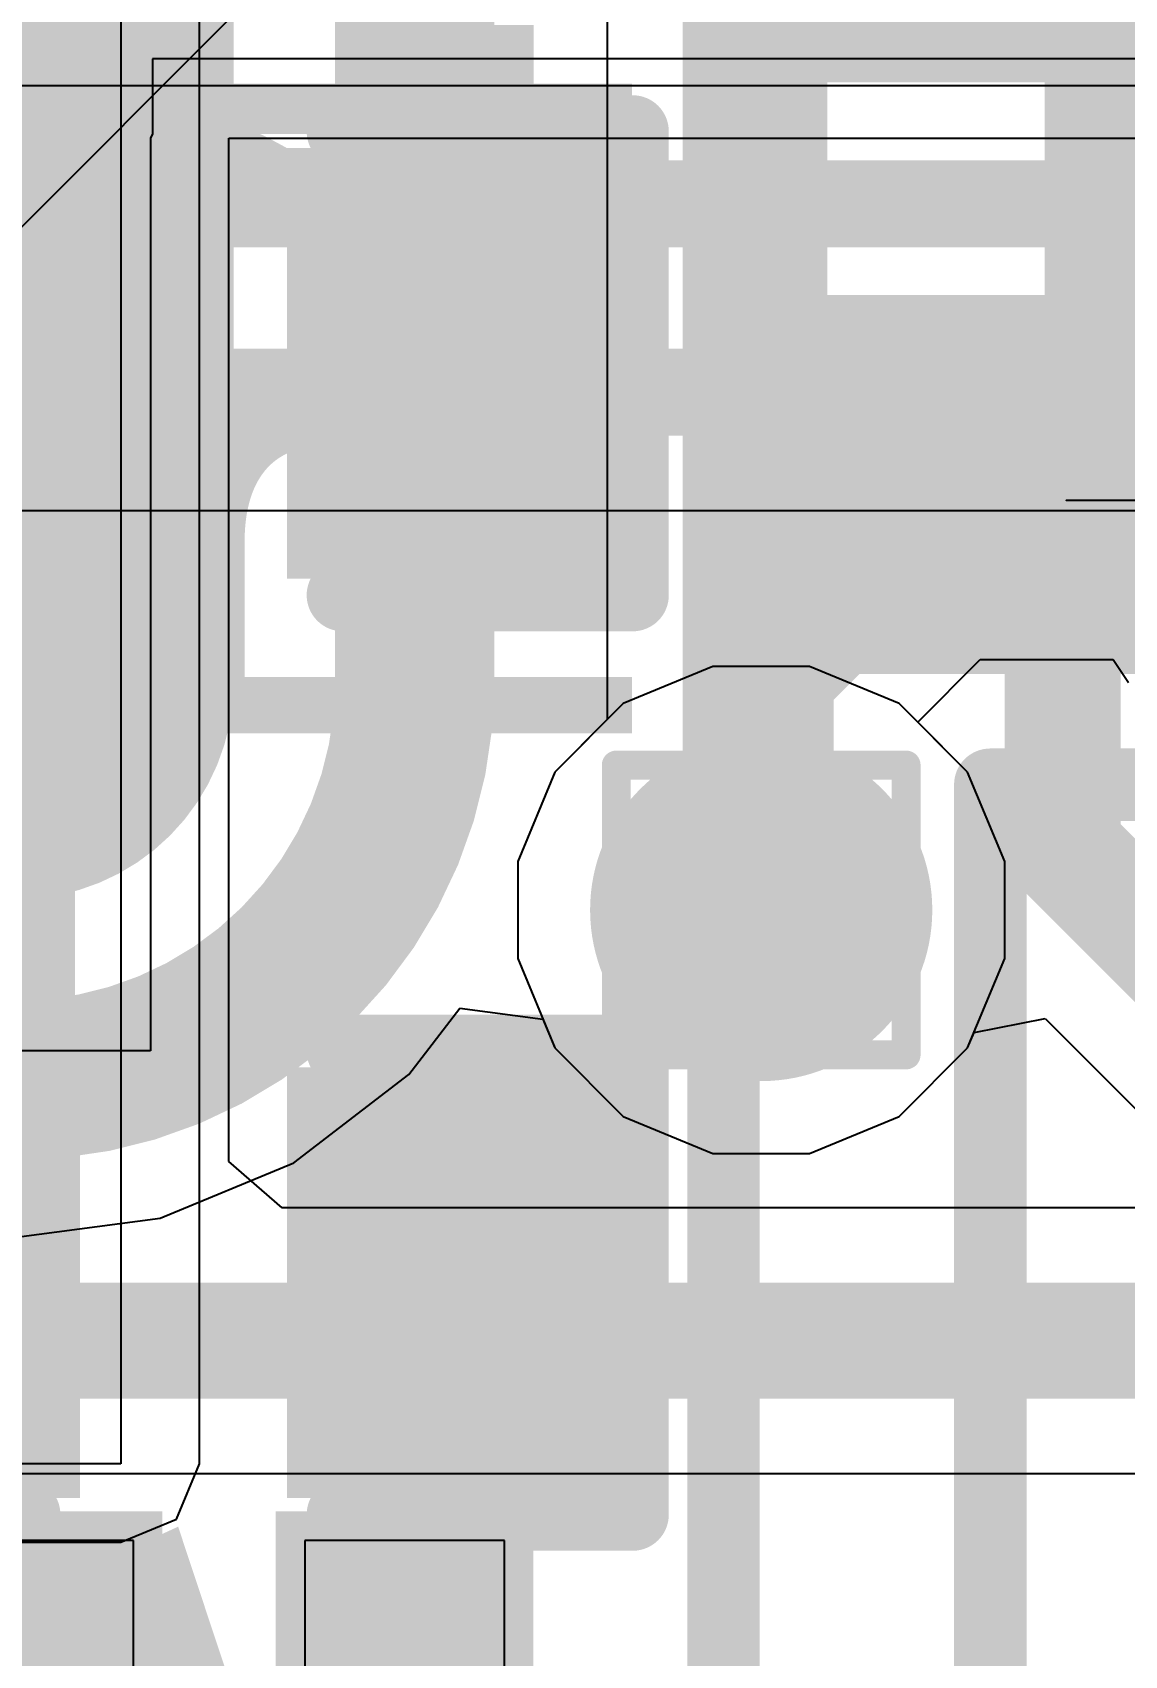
# Model space of a CAD drawing. Header units: inches. Extents: x -6 to 5433, y -4 to 5447.
# Drawn here: x 7.515 to 9.43, y 12.012 to 14.857 of the extents above; entities that cross this region are included whole.
import ezdxf

# ---------------------------------------------------------------- set-up
doc = ezdxf.new("R2010")
doc.units = ezdxf.units.IN
for name, color, linetype in [('Bottom Layer', 5, 'Continuous'), ('Bottom Overlay', 54, 'Continuous'), ('Bottom Paste', 16, 'Continuous'), ('Bottom Solder', 6, 'Continuous'), ('Drill Drawing', 1, 'Continuous'), ('Ground', 16, 'Continuous'), ('Power', 76, 'Continuous'), ('Top Layer', 1, 'Continuous'), ('Top Overlay', 2, 'Continuous'), ('Top Paste', 8, 'Continuous'), ('Top Solder', 216, 'Continuous'), ('Via Holes', 16, 'Continuous')]:
    doc.layers.add(name, color=color, linetype=linetype)
doc.styles.add('Arial', font='', dxfattribs={"height": 0.2})
doc.styles.add('Arial_Bold', font='', dxfattribs={"height": 0.2})
doc.styles.get('Arial').set_extended_font_data('Arial')
doc.styles.get('Arial_Bold').set_extended_font_data('Arial', bold=True)

# ---------------------------------------------------------------- blocks, each defined once
blk = doc.blocks.new('R___0402_B_4')
at = {"layer": 'Bottom Layer'}
for points in [[(-0.2413, 0.3175), (-0.2412999999999999, -0.3175), (-0.6985, -0.3175), (-0.6985, 0.3175)], [(0.6985, 0.3175), (0.6985, -0.3175), (0.2413, -0.3175), (0.2412999999999999, 0.3175)]]:
    blk.add_hatch(color=5, dxfattribs=at).paths.add_polyline_path(points)
at = {"layer": 'Bottom Paste'}
for points in [[(-0.2413, 0.3175), (-0.2412999999999999, -0.3175), (-0.6985, -0.3175), (-0.6985, 0.3175)], [(0.6985, 0.3175), (0.6985, -0.3175), (0.2413, -0.3175), (0.2412999999999999, 0.3175)]]:
    blk.add_hatch(color=16, dxfattribs=at).paths.add_polyline_path(points)
at = {"layer": 'Bottom Solder'}
for points in [[(-0.18629884, 0.37250116), (-0.1862988399999999, -0.37250116), (-0.75350116, -0.37250116), (-0.75350116, 0.37250116)], [(0.75350116, 0.37250116), (0.75350116, -0.37250116), (0.18629884, -0.37250116), (0.1862988399999999, 0.37250116)]]:
    blk.add_hatch(color=6, dxfattribs=at).paths.add_polyline_path(points)
at = {"layer": 'Bottom Overlay'}
for points in [[(-0.7874, 0.4064, 0.127, 0.127, 0), (-0.7874, -0.4064, 0.127, 0.127, 0)], [(0.7874, 0.4064, 0.127, 0.127, 0), (-0.7874, 0.4064, 0.127, 0.127, 0)], [(0.7874, 0.4064, 0.127, 0.127, 0), (0.7874, -0.4064, 0.127, 0.127, 0)], [(0.8128, 0.4318, 0.0032258, 0.0032258, 0), (-0.8128, 0.4318, 0.0032258, 0.0032258, 0)], [(0.7874, -0.4064, 0.127, 0.127, 0), (-0.7874, -0.4064, 0.127, 0.127, 0)]]:
    blk.add_lwpolyline(points, format="xyseb", dxfattribs=at)
for points in [[(-0.8191499999999999, 0.4064, 0.0635, 0.0635, 1), (-0.7556499999999999, 0.4064, 0.0635, 0.0635, 1)], [(-0.8191499999999999, 0.4064, 0.0635, 0.0635, 1), (-0.7556499999999999, 0.4064, 0.0635, 0.0635, 1)], [(0.7556499999999999, 0.4064, 0.0635, 0.0635, 1), (0.8191499999999999, 0.4064, 0.0635, 0.0635, 1)], [(0.7556499999999999, 0.4064, 0.0635, 0.0635, 1), (0.8191499999999999, 0.4064, 0.0635, 0.0635, 1)], [(-0.81360518, 0.4318, 0.0016129, 0.0016129, 1), (-0.8119948199999999, 0.4318, 0.0016129, 0.0016129, 1)], [(0.8119948199999999, 0.4318, 0.0016129, 0.0016129, 1), (0.81360518, 0.4318, 0.0016129, 0.0016129, 1)], [(-0.8191499999999999, -0.4064, 0.0635, 0.0635, 1), (-0.7556499999999999, -0.4064, 0.0635, 0.0635, 1)], [(-0.8191499999999999, -0.4064, 0.0635, 0.0635, 1), (-0.7556499999999999, -0.4064, 0.0635, 0.0635, 1)], [(0.7556499999999999, -0.4064, 0.0635, 0.0635, 1), (0.8191499999999999, -0.4064, 0.0635, 0.0635, 1)], [(0.7556499999999999, -0.4064, 0.0635, 0.0635, 1), (0.8191499999999999, -0.4064, 0.0635, 0.0635, 1)]]:
    blk.add_lwpolyline(points, format="xyseb", close=True, dxfattribs=at)
blk = doc.blocks.new('R___0402_6')
at = {"layer": 'Top Layer'}
for points in [[(-0.6985, -0.3175), (-0.6985, 0.3175), (-0.2412999999999999, 0.3175), (-0.2413, -0.3175)], [(0.2412999999999999, -0.3175), (0.2413, 0.3175), (0.6985, 0.3175), (0.6985, -0.3175)]]:
    blk.add_hatch(color=1, dxfattribs=at).paths.add_polyline_path(points)
at = {"layer": 'Top Paste'}
for points in [[(-0.6985, -0.3175), (-0.6985, 0.3175), (-0.2412999999999999, 0.3175), (-0.2413, -0.3175)], [(0.2412999999999999, -0.3175), (0.2413, 0.3175), (0.6985, 0.3175), (0.6985, -0.3175)]]:
    blk.add_hatch(color=8, dxfattribs=at).paths.add_polyline_path(points)
at = {"layer": 'Top Solder'}
for points in [[(-0.75350116, -0.37250116), (-0.75350116, 0.37250116), (-0.1862988399999999, 0.37250116), (-0.18629884, -0.37250116)], [(0.1862988399999999, -0.37250116), (0.18629884, 0.37250116), (0.75350116, 0.37250116), (0.75350116, -0.37250116)]]:
    blk.add_hatch(color=216, dxfattribs=at).paths.add_polyline_path(points)
at = {"layer": 'Top Overlay'}
for points in [[(-0.7874, 0.4064, 0.127, 0.127, 0), (0.7874, 0.4064, 0.127, 0.127, 0)], [(-0.7874, 0.4064, 0.127, 0.127, 0), (-0.7874, -0.4064, 0.127, 0.127, 0)], [(0.7874, 0.4064, 0.127, 0.127, 0), (0.7874, -0.4064, 0.127, 0.127, 0)], [(-0.7874, -0.4064, 0.127, 0.127, 0), (0.7874, -0.4064, 0.127, 0.127, 0)], [(-0.8128, -0.4318, 0.0032258, 0.0032258, 0), (0.8128, -0.4318, 0.0032258, 0.0032258, 0)]]:
    blk.add_lwpolyline(points, format="xyseb", dxfattribs=at)
for points in [[(-0.8191499999999999, 0.4064, 0.0635, 0.0635, 1), (-0.7556499999999999, 0.4064, 0.0635, 0.0635, 1)], [(-0.8191499999999999, 0.4064, 0.0635, 0.0635, 1), (-0.7556499999999999, 0.4064, 0.0635, 0.0635, 1)], [(0.7556499999999999, 0.4064, 0.0635, 0.0635, 1), (0.8191499999999999, 0.4064, 0.0635, 0.0635, 1)], [(0.7556499999999999, 0.4064, 0.0635, 0.0635, 1), (0.8191499999999999, 0.4064, 0.0635, 0.0635, 1)], [(-0.8191499999999999, -0.4064, 0.0635, 0.0635, 1), (-0.7556499999999999, -0.4064, 0.0635, 0.0635, 1)], [(-0.8191499999999999, -0.4064, 0.0635, 0.0635, 1), (-0.7556499999999999, -0.4064, 0.0635, 0.0635, 1)], [(0.7556499999999999, -0.4064, 0.0635, 0.0635, 1), (0.8191499999999999, -0.4064, 0.0635, 0.0635, 1)], [(0.7556499999999999, -0.4064, 0.0635, 0.0635, 1), (0.8191499999999999, -0.4064, 0.0635, 0.0635, 1)], [(-0.81360518, -0.4318, 0.0016129, 0.0016129, 1), (-0.8119948199999999, -0.4318, 0.0016129, 0.0016129, 1)], [(0.8119948199999999, -0.4318, 0.0016129, 0.0016129, 1), (0.81360518, -0.4318, 0.0016129, 0.0016129, 1)]]:
    blk.add_lwpolyline(points, format="xyseb", close=True, dxfattribs=at)
blk = doc.blocks.new('TL3340AF160QG_33')
at = {"layer": 'Top Solder'}
blk.add_line((0.7722387399999999, 1.95276216), (-5441.50524092, 5436.595934), dxfattribs=at)
blk = doc.blocks.new('16_QFN__4_4__38')
at = {"layer": 'Top Layer'}
for points in [[(-0.8155939999999999, -1.550035), (-0.8155939999999999, -2.550033), (-1.165606, -2.550033), (-1.165606, -1.550035)], [(-0.165354, -1.550035), (-0.1653539999999999, -2.550033), (-0.515366, -2.550033), (-0.515366, -1.550035)]]:
    blk.add_hatch(color=1, dxfattribs=at).paths.add_polyline_path(points)
at = {"layer": 'Top Solder'}
for points in [[(-0.764794, -1.499235), (-0.764794, -2.600833), (-1.216406, -2.600833), (-1.216406, -1.499235)], [(-0.114554, -1.499235), (-0.1145539999999999, -2.600833), (-0.566166, -2.600833), (-0.566166, -1.499235)]]:
    blk.add_hatch(color=216, dxfattribs=at).paths.add_polyline_path(points)
at = {"layer": 'Top Paste'}
for p, q in [((-1.165606, -1.550035), (-1.165606, -2.550033)), ((-0.8155939999999999, -2.550033), (-0.8155939999999999, -1.550035)), ((-0.515366, -1.550035), (-0.515366, -2.550033)), ((-1.165606, -2.550033), (-1.165606, -2.550033)), ((-1.165606, -2.550033), (-0.8155939999999999, -2.550033)), ((-0.515366, -2.550033), (-0.515366, -2.550033)), ((-0.515366, -2.550033), (-0.165354, -2.550033))]:
    blk.add_line(p, q, dxfattribs=at)
blk = doc.blocks.new('C___0402_B_191')
at = {"layer": 'Bottom Layer'}
for points in [[(-0.2412999999999999, 0.3174999999999999), (-0.2413000000000001, -0.3175), (-0.6985, -0.3174999999999999), (-0.6985, 0.3175)], [(0.6985, 0.3174999999999999), (0.6985, -0.3175), (0.2412999999999999, -0.3174999999999999), (0.2413000000000001, 0.3175)]]:
    blk.add_hatch(color=5, dxfattribs=at).paths.add_polyline_path(points)
at = {"layer": 'Bottom Paste'}
for points in [[(-0.2412999999999999, 0.3174999999999999), (-0.2413000000000001, -0.3175), (-0.6985, -0.3174999999999999), (-0.6985, 0.3175)], [(0.6985, 0.3174999999999999), (0.6985, -0.3175), (0.2412999999999999, -0.3174999999999999), (0.2413000000000001, 0.3175)]]:
    blk.add_hatch(color=16, dxfattribs=at).paths.add_polyline_path(points)
at = {"layer": 'Bottom Solder'}
for points in [[(-0.1813001199999999, 0.3774998799999999), (-0.1813001200000001, -0.3774998800000001), (-0.7584998799999999, -0.3774998799999999), (-0.7584998799999999, 0.3774998800000001)], [(0.7584998799999999, 0.3774998799999999), (0.7584998799999999, -0.3774998800000001), (0.1813001199999999, -0.3774998799999999), (0.1813001200000001, 0.3774998800000001)]]:
    blk.add_hatch(color=6, dxfattribs=at).paths.add_polyline_path(points)
at = {"layer": 'Bottom Overlay'}
for points in [[(-0.7874, 0.4064, 0.127, 0.127, 0), (-0.2794, 0.4064, 0.127, 0.127, 0)], [(-0.7874, -0.4064, 0.127, 0.127, 0), (-0.7874, 0.4064, 0.127, 0.127, 0)], [(0.2794, 0.4064, 0.127, 0.127, 0), (0.7874, 0.4064, 0.127, 0.127, 0)], [(0.7874, -0.4064, 0.127, 0.127, 0), (0.7874, 0.4064, 0.127, 0.127, 0)], [(-0.7874, -0.4064, 0.127, 0.127, 0), (-0.2794, -0.4064, 0.127, 0.127, 0)], [(0.2794, -0.4064, 0.127, 0.127, 0), (0.7874, -0.4064, 0.127, 0.127, 0)]]:
    blk.add_lwpolyline(points, format="xyseb", dxfattribs=at)
for points in [[(-0.8191499999999999, 0.4064, 0.0635, 0.0635, 1), (-0.7556499999999999, 0.4064, 0.0635, 0.0635, 1)], [(-0.8191499999999999, 0.4064, 0.0635, 0.0635, 1), (-0.7556499999999999, 0.4064, 0.0635, 0.0635, 1)], [(-0.31115, 0.4064, 0.0635, 0.0635, 1), (-0.24765, 0.4064, 0.0635, 0.0635, 1)], [(0.24765, 0.4064, 0.0635, 0.0635, 1), (0.31115, 0.4064, 0.0635, 0.0635, 1)], [(0.7556499999999999, 0.4064, 0.0635, 0.0635, 1), (0.8191499999999999, 0.4064, 0.0635, 0.0635, 1)], [(0.7556499999999999, 0.4064, 0.0635, 0.0635, 1), (0.8191499999999999, 0.4064, 0.0635, 0.0635, 1)], [(-0.8191499999999999, -0.4064, 0.0635, 0.0635, 1), (-0.7556499999999999, -0.4064, 0.0635, 0.0635, 1)], [(-0.8191499999999999, -0.4064, 0.0635, 0.0635, 1), (-0.7556499999999999, -0.4064, 0.0635, 0.0635, 1)], [(-0.31115, -0.4064, 0.0635, 0.0635, 1), (-0.24765, -0.4064, 0.0635, 0.0635, 1)], [(0.24765, -0.4064, 0.0635, 0.0635, 1), (0.31115, -0.4064, 0.0635, 0.0635, 1)], [(0.7556499999999999, -0.4064, 0.0635, 0.0635, 1), (0.8191499999999999, -0.4064, 0.0635, 0.0635, 1)], [(0.7556499999999999, -0.4064, 0.0635, 0.0635, 1), (0.8191499999999999, -0.4064, 0.0635, 0.0635, 1)]]:
    blk.add_lwpolyline(points, format="xyseb", close=True, dxfattribs=at)
blk = doc.blocks.new('C___0402_B_192')
at = {"layer": 'Bottom Layer'}
for points in [[(-0.2412999999999999, 0.3174999999999999), (-0.2413000000000001, -0.3175), (-0.6985, -0.3174999999999999), (-0.6985, 0.3175)], [(0.6985, 0.3174999999999999), (0.6985, -0.3175), (0.2412999999999999, -0.3174999999999999), (0.2413000000000001, 0.3175)]]:
    blk.add_hatch(color=5, dxfattribs=at).paths.add_polyline_path(points)
at = {"layer": 'Bottom Paste'}
for points in [[(-0.2412999999999999, 0.3174999999999999), (-0.2413000000000001, -0.3175), (-0.6985, -0.3174999999999999), (-0.6985, 0.3175)], [(0.6985, 0.3174999999999999), (0.6985, -0.3175), (0.2412999999999999, -0.3174999999999999), (0.2413000000000001, 0.3175)]]:
    blk.add_hatch(color=16, dxfattribs=at).paths.add_polyline_path(points)
at = {"layer": 'Bottom Solder'}
for points in [[(-0.1813001199999999, 0.3774998799999999), (-0.1813001200000001, -0.3774998800000001), (-0.7584998799999999, -0.3774998799999999), (-0.7584998799999999, 0.3774998800000001)], [(0.7584998799999999, 0.3774998799999999), (0.7584998799999999, -0.3774998800000001), (0.1813001199999999, -0.3774998799999999), (0.1813001200000001, 0.3774998800000001)]]:
    blk.add_hatch(color=6, dxfattribs=at).paths.add_polyline_path(points)
at = {"layer": 'Bottom Overlay'}
for points in [[(-0.7874, -0.4064, 0.127, 0.127, 0), (-0.7874, 0.4064, 0.127, 0.127, 0)], [(-0.7874, 0.4064, 0.127, 0.127, 0), (-0.2794, 0.4064, 0.127, 0.127, 0)], [(0.2794, 0.4064, 0.127, 0.127, 0), (0.7874, 0.4064, 0.127, 0.127, 0)], [(0.7874, -0.4064, 0.127, 0.127, 0), (0.7874, 0.4064, 0.127, 0.127, 0)], [(-0.7874, -0.4064, 0.127, 0.127, 0), (-0.2794, -0.4064, 0.127, 0.127, 0)], [(0.2794, -0.4064, 0.127, 0.127, 0), (0.7874, -0.4064, 0.127, 0.127, 0)]]:
    blk.add_lwpolyline(points, format="xyseb", dxfattribs=at)
for points in [[(-0.8191499999999999, 0.4064, 0.0635, 0.0635, 1), (-0.7556499999999999, 0.4064, 0.0635, 0.0635, 1)], [(-0.8191499999999999, 0.4064, 0.0635, 0.0635, 1), (-0.7556499999999999, 0.4064, 0.0635, 0.0635, 1)], [(-0.31115, 0.4064, 0.0635, 0.0635, 1), (-0.24765, 0.4064, 0.0635, 0.0635, 1)], [(0.24765, 0.4064, 0.0635, 0.0635, 1), (0.31115, 0.4064, 0.0635, 0.0635, 1)], [(0.7556499999999999, 0.4064, 0.0635, 0.0635, 1), (0.8191499999999999, 0.4064, 0.0635, 0.0635, 1)], [(0.7556499999999999, 0.4064, 0.0635, 0.0635, 1), (0.8191499999999999, 0.4064, 0.0635, 0.0635, 1)], [(-0.8191499999999999, -0.4064, 0.0635, 0.0635, 1), (-0.7556499999999999, -0.4064, 0.0635, 0.0635, 1)], [(-0.8191499999999999, -0.4064, 0.0635, 0.0635, 1), (-0.7556499999999999, -0.4064, 0.0635, 0.0635, 1)], [(-0.31115, -0.4064, 0.0635, 0.0635, 1), (-0.24765, -0.4064, 0.0635, 0.0635, 1)], [(0.24765, -0.4064, 0.0635, 0.0635, 1), (0.31115, -0.4064, 0.0635, 0.0635, 1)], [(0.7556499999999999, -0.4064, 0.0635, 0.0635, 1), (0.8191499999999999, -0.4064, 0.0635, 0.0635, 1)], [(0.7556499999999999, -0.4064, 0.0635, 0.0635, 1), (0.8191499999999999, -0.4064, 0.0635, 0.0635, 1)]]:
    blk.add_lwpolyline(points, format="xyseb", close=True, dxfattribs=at)

msp = doc.modelspace()

# ---------------------------------------------------------------- hatches: boundary and pattern name
at = {"layer": 'Bottom Layer'}
msp.add_hatch(color=5, dxfattribs=at).paths.add_polyline_path([(6.604, 12.34762834), (7.58976892, 12.34762834), (7.58976892, 17.81809746), (6.604, 17.81809746)])
h = msp.add_hatch(color=5, dxfattribs=at)
edge = h.paths.add_edge_path()
edge.add_arc((8.793126939999999, 13.31858144), 0.2999994, 0, 360)
at = {"layer": 'Ground'}
h = msp.add_hatch(color=16, dxfattribs=at)
edge = h.paths.add_edge_path()
edge.add_arc((8.793126939999999, 13.31858144), 0.2999994, 0, 360)
at = {"layer": 'Power'}
h = msp.add_hatch(color=76, dxfattribs=at)
edge = h.paths.add_edge_path()
edge.add_arc((8.793126939999999, 13.31858144), 0.2999994, 0, 360)
at = {"layer": 'Top Layer'}
h = msp.add_hatch(color=1, dxfattribs=at)
edge = h.paths.add_edge_path()
edge.add_arc((8.793126939999999, 13.31858144), 0.2999994, 0, 360)
at = {"layer": 'Via Holes'}
h = msp.add_hatch(color=7, dxfattribs=at)
edge = h.paths.add_edge_path()
edge.add_arc((8.793126939999999, 13.31858144), 0.1499997, 0, 360)

# ---------------------------------------------------------------- linework, layer by layer
at = {"layer": 'Bottom Layer'}
for p, q in [((7.6705714, 18.16741858), (7.6705714, 12.34762834)), ((7.808036199999999, 12.34762834), (7.808036199999999, 18.02995378)), ((8.52328242, 14.98604572), (8.52328242, 13.8087862)), ((8.52328242, 13.8087862), (8.523279879999999, 13.8087735)), ((8.523279879999999, 13.8087735), (8.523279879999999, 13.65259906)), ((8.523279879999999, 13.65259906), (8.4311363, 13.56045548)), ((8.4311363, 13.56045548), (8.366127539999999, 13.4035165)), ((8.366127539999999, 13.4035165), (8.366127539999999, 13.23364638)), ((8.366127539999999, 13.23364638), (8.4311363, 13.0767074)), ((9.16628342, 13.10366188), (9.290845019999999, 13.12843704)), ((9.290845019999999, 13.12843704), (9.51256416, 12.9067179)), ((9.15511758, 13.0767074), (9.16628342, 13.10366188)), ((8.4311363, 13.0767074), (8.5512529, 12.9565908)), ((9.03500098, 12.9565908), (9.15511758, 13.0767074)), ((8.5512529, 12.9565908), (8.70819188, 12.89158204)), ((8.878062, 12.89158204), (9.03500098, 12.9565908)), ((8.70819188, 12.89158204), (8.878062, 12.89158204)), ((7.6705714, 12.34762834), (6.82568612, 12.34762834)), ((7.767774659999999, 12.25042508), (7.808036199999999, 12.34762834)), ((7.6705714, 12.21016354), (7.767774659999999, 12.25042508)), ((6.604, 12.21016354), (7.6705714, 12.21016354))]:
    msp.add_line(p, q, dxfattribs=at)
for points in [[(8.78225828, 13.80877604, 0.254, 0.254, 0), (8.78225828, 14.98604572, 0.254, 0.254, 0)], [(9.32172634, 14.03025134, 0.2032, 0.2032, 0), (9.671103339999998, 14.37962834, 0.2032, 0.2032, 0)], [(9.32172634, 13.4271766, 0.2032, 0.2032, 0), (9.32172634, 14.03025134, 0.2032, 0.2032, 0)], [(8.78225574, 13.8087735, 0.254, 0.254, 0), (8.78225828, 13.80877604, 0.254, 0.254, 0)], [(8.78225574, 13.31858144, 0.254, 0.254, 0), (8.78225574, 13.8087735, 0.254, 0.254, 0)], [(9.32172634, 13.4271766, 0.2032, 0.2032, 0), (9.677374599999998, 13.07152834, 0.2032, 0.2032, 0)]]:
    msp.add_lwpolyline(points, format="xyseb", dxfattribs=at)
for points in [[(9.27092634, 14.03025134, 0.1016, 0.1016, 1), (9.37252634, 14.03025134, 0.1016, 0.1016, 1)], [(9.27092634, 14.03025134, 0.1016, 0.1016, 1), (9.37252634, 14.03025134, 0.1016, 0.1016, 1)], [(8.71875574, 13.8087735, 0.127, 0.127, 1), (8.84575574, 13.8087735, 0.127, 0.127, 1)], [(8.71875574, 13.8087735, 0.127, 0.127, 1), (8.84575574, 13.8087735, 0.127, 0.127, 1)], [(8.71875828, 13.80877604, 0.127, 0.127, 1), (8.84575828, 13.80877604, 0.127, 0.127, 1)], [(8.71875828, 13.80877604, 0.127, 0.127, 1), (8.84575828, 13.80877604, 0.127, 0.127, 1)], [(9.27092634, 13.4271766, 0.1016, 0.1016, 1), (9.37252634, 13.4271766, 0.1016, 0.1016, 1)], [(9.27092634, 13.4271766, 0.1016, 0.1016, 1), (9.37252634, 13.4271766, 0.1016, 0.1016, 1)], [(8.71875574, 13.31858144, 0.127, 0.127, 1), (8.84575574, 13.31858144, 0.127, 0.127, 1)]]:
    msp.add_lwpolyline(points, format="xyseb", close=True, dxfattribs=at)
at = {"layer": 'Bottom Overlay'}
for points in [[(8.7271987, 11.92086008, 0.127, 0.127, 0), (8.7271987, 18.10384238, 0.127, 0.127, 0)], [(9.194799999999999, 13.5382, 0.127, 0.127, 0), (11.66605744, 13.5382, 0.127, 0.127, 0)], [(9.194799999999999, 8.93314444, 0.127, 0.127, 0), (9.194799999999999, 13.5382, 0.127, 0.127, 0)]]:
    msp.add_lwpolyline(points, format="xyseb", dxfattribs=at)
msp.add_lwpolyline([(9.16305, 13.5382, 0.0635, 0.0635, 1), (9.22655, 13.5382, 0.0635, 0.0635, 1)], format="xyseb", close=True, dxfattribs=at)
msp.add_lwpolyline([(9.16305, 13.5382, 0.0635, 0.0635, 1), (9.22655, 13.5382, 0.0635, 0.0635, 1)], format="xyseb", close=True, dxfattribs=at)
at = {"layer": 'Drill Drawing'}
for points in [[(8.53912694, 13.57258144, 0.0508, 0.0508, 0), (9.04712694, 13.57258144, 0.0508, 0.0508, 0)], [(8.53912694, 13.06458144, 0.0508, 0.0508, 0), (8.53912694, 13.57258144, 0.0508, 0.0508, 0)], [(9.04712694, 13.06458144, 0.0508, 0.0508, 0), (9.04712694, 13.57258144, 0.0508, 0.0508, 0)], [(8.640726939999999, 13.47098144, 0.0508, 0.0508, 0), (8.945526939999999, 13.47098144, 0.0508, 0.0508, 0)], [(8.640726939999999, 13.16618144, 0.0508, 0.0508, 0), (8.640726939999999, 13.47098144, 0.0508, 0.0508, 0)], [(8.945526939999999, 13.16618144, 0.0508, 0.0508, 0), (8.945526939999999, 13.47098144, 0.0508, 0.0508, 0)], [(8.640726939999999, 13.16618144, 0.0508, 0.0508, 0), (8.945526939999999, 13.16618144, 0.0508, 0.0508, 0)], [(8.53912694, 13.06458144, 0.0508, 0.0508, 0), (9.04712694, 13.06458144, 0.0508, 0.0508, 0)]]:
    msp.add_lwpolyline(points, format="xyseb", dxfattribs=at)
for points in [[(8.526426939999999, 13.57258144, 0.0254, 0.0254, 1), (8.55182694, 13.57258144, 0.0254, 0.0254, 1)], [(8.526426939999999, 13.57258144, 0.0254, 0.0254, 1), (8.55182694, 13.57258144, 0.0254, 0.0254, 1)], [(9.03442694, 13.57258144, 0.0254, 0.0254, 1), (9.059826939999999, 13.57258144, 0.0254, 0.0254, 1)], [(9.03442694, 13.57258144, 0.0254, 0.0254, 1), (9.059826939999999, 13.57258144, 0.0254, 0.0254, 1)], [(8.62802694, 13.47098144, 0.0254, 0.0254, 1), (8.65342694, 13.47098144, 0.0254, 0.0254, 1)], [(8.62802694, 13.47098144, 0.0254, 0.0254, 1), (8.65342694, 13.47098144, 0.0254, 0.0254, 1)], [(8.93282694, 13.47098144, 0.0254, 0.0254, 1), (8.95822694, 13.47098144, 0.0254, 0.0254, 1)], [(8.93282694, 13.47098144, 0.0254, 0.0254, 1), (8.95822694, 13.47098144, 0.0254, 0.0254, 1)], [(8.62802694, 13.16618144, 0.0254, 0.0254, 1), (8.65342694, 13.16618144, 0.0254, 0.0254, 1)], [(8.62802694, 13.16618144, 0.0254, 0.0254, 1), (8.65342694, 13.16618144, 0.0254, 0.0254, 1)], [(8.93282694, 13.16618144, 0.0254, 0.0254, 1), (8.95822694, 13.16618144, 0.0254, 0.0254, 1)], [(8.93282694, 13.16618144, 0.0254, 0.0254, 1), (8.95822694, 13.16618144, 0.0254, 0.0254, 1)], [(8.526426939999999, 13.06458144, 0.0254, 0.0254, 1), (8.55182694, 13.06458144, 0.0254, 0.0254, 1)], [(8.526426939999999, 13.06458144, 0.0254, 0.0254, 1), (8.55182694, 13.06458144, 0.0254, 0.0254, 1)], [(9.03442694, 13.06458144, 0.0254, 0.0254, 1), (9.059826939999999, 13.06458144, 0.0254, 0.0254, 1)], [(9.03442694, 13.06458144, 0.0254, 0.0254, 1), (9.059826939999999, 13.06458144, 0.0254, 0.0254, 1)]]:
    msp.add_lwpolyline(points, format="xyseb", close=True, dxfattribs=at)
at = {"layer": 'Ground'}
for p, q in [((10.43123644, 14.7635341), (-0.63144654, 14.7635341)), ((-0.8540241999999999, 14.01897374), (9.46719722, 14.01897374)), ((8.70819188, 13.74558084), (8.5512529, 13.68057208)), ((8.878062, 13.74558084), (8.70819188, 13.74558084)), ((9.03500098, 13.68057208), (8.878062, 13.74558084)), ((8.5512529, 13.68057208), (8.4311363, 13.56045548)), ((9.15511758, 13.56045548), (9.03500098, 13.68057208)), ((8.4311363, 13.56045548), (8.366127539999999, 13.4035165)), ((9.22012634, 13.4035165), (9.15511758, 13.56045548)), ((8.366127539999999, 13.4035165), (8.366127539999999, 13.23364638)), ((9.22012634, 13.23364638), (9.22012634, 13.4035165)), ((8.366127539999999, 13.23364638), (8.4311363, 13.0767074)), ((9.15511758, 13.0767074), (9.22012634, 13.23364638)), ((8.4311363, 13.0767074), (8.5512529, 12.9565908)), ((9.03500098, 12.9565908), (9.15511758, 13.0767074)), ((8.5512529, 12.9565908), (8.70819188, 12.89158204)), ((8.878062, 12.89158204), (9.03500098, 12.9565908)), ((8.70819188, 12.89158204), (8.878062, 12.89158204))]:
    msp.add_line(p, q, dxfattribs=at)
for points in [[(-0.7172629799999999, 14.55635392, 0.1524, 0.1524, 0), (10.43124914, 14.55635392, 0.1524, 0.1524, 0)], [(-0.8540369, 14.22615392, 0.1524, 0.1524, 0), (10.29447776, 14.22615392, 0.1524, 0.1524, 0)]]:
    msp.add_lwpolyline(points, format="xyseb", dxfattribs=at)
at = {"layer": 'Power'}
for p, q in [((16.65792198, 14.81088224), (7.7258418, 14.81088224)), ((7.7258418, 14.81088224), (7.7258418, 14.67944232)), ((7.7258418, 14.67944232), (7.72249154, 14.67135496)), ((7.72249154, 14.67135496), (7.72249154, 13.07152834)), ((7.859956339999999, 12.87780254), (7.859956339999999, 14.67135496)), ((7.859956339999999, 14.67135496), (16.65792198, 14.67135496)), ((7.72249154, 13.07152834), (5.12408932, 13.07152834)), ((7.95332674, 12.79660636), (7.859956339999999, 12.87780254)), ((9.967262259999998, 12.79660636), (7.95332674, 12.79660636)), ((2.07619854, 12.33045032), (14.73426314, 12.33045032))]:
    msp.add_line(p, q, dxfattribs=at)
msp.add_lwpolyline([(0.03487166, 12.56352834, 0.2032, 0.2032, 0), (15.09989614, 12.56352834, 0.2032, 0.2032, 0)], format="xyseb", dxfattribs=at)
at = {"layer": 'Top Layer'}
for p, q in [((9.06766538, 13.64790768), (9.17722574, 13.7574655)), ((9.17722574, 13.7574655), (9.410242799999999, 13.7574655)), ((9.410242799999999, 13.7574655), (9.43707282, 13.71731064)), ((9.15511758, 13.56045548), (9.06766538, 13.64790768)), ((9.22012634, 13.4035165), (9.15511758, 13.56045548)), ((9.22012634, 13.23364638), (9.22012634, 13.4035165)), ((9.15511758, 13.0767074), (9.22012634, 13.23364638)), ((8.17556658, 13.03003744), (8.26481964, 13.14635674)), ((8.26481964, 13.14635674), (8.41021432, 13.1272153)), ((8.41021432, 13.1272153), (8.4311363, 13.0767074)), ((8.4311363, 13.0767074), (8.5512529, 12.9565908)), ((9.03500098, 12.9565908), (9.15511758, 13.0767074)), ((7.973941379999999, 12.87532604), (8.17556658, 13.03003744)), ((8.5512529, 12.9565908), (8.70819188, 12.89158204)), ((8.878062, 12.89158204), (9.03500098, 12.9565908)), ((8.70819188, 12.89158204), (8.878062, 12.89158204)), ((7.739146319999999, 12.77806944), (7.973941379999999, 12.87532604)), ((7.48717832, 12.74489704), (7.739146319999999, 12.77806944))]:
    msp.add_line(p, q, dxfattribs=at)
for points in [[(7.72847832, 13.7184257, 0.2794, 0.2794, 0), (7.72847832, 16.37771426, 0.2794, 0.2794, 0)], [(8.185678320000001, 13.7184257, 0.2794, 0.2794, 0), (8.185678320000001, 16.37771426, 0.2794, 0.2794, 0)], [(8.793126939999999, 13.73961438, 0.254, 0.254, 0), (9.166578059999999, 14.1130655, 0.254, 0.254, 0)], [(8.185678320000001, 13.7184257, 0.2794, 0.2794, -0.9999999999999999), (6.788678319999999, 13.7184257, 0.2794, 0.2794, 0)], [(7.72847832, 13.7184257, 0.2794, 0.2794, -0.9999999999999999), (7.245878319999999, 13.7184257, 0.2794, 0.2794, 0)], [(8.793126939999999, 13.31858144, 0.254, 0.254, 0), (8.793126939999999, 13.73961438, 0.254, 0.254, 0)]]:
    msp.add_lwpolyline(points, format="xyseb", dxfattribs=at)
for points in [[(9.10307806, 14.1130655, 0.127, 0.127, 1), (9.23007806, 14.1130655, 0.127, 0.127, 1)], [(7.658628319999999, 13.7184257, 0.1397, 0.1397, 1), (7.79832832, 13.7184257, 0.1397, 0.1397, 1)], [(7.658628319999999, 13.7184257, 0.1397, 0.1397, 1), (7.79832832, 13.7184257, 0.1397, 0.1397, 1)], [(8.115828319999999, 13.7184257, 0.1397, 0.1397, 1), (8.25552832, 13.7184257, 0.1397, 0.1397, 1)], [(8.115828319999999, 13.7184257, 0.1397, 0.1397, 1), (8.25552832, 13.7184257, 0.1397, 0.1397, 1)], [(8.72962694, 13.73961438, 0.127, 0.127, 1), (8.85662694, 13.73961438, 0.127, 0.127, 1)], [(8.72962694, 13.73961438, 0.127, 0.127, 1), (8.85662694, 13.73961438, 0.127, 0.127, 1)], [(8.72962694, 13.31858144, 0.127, 0.127, 1), (8.85662694, 13.31858144, 0.127, 0.127, 1)]]:
    msp.add_lwpolyline(points, format="xyseb", close=True, dxfattribs=at)

# ---------------------------------------------------------------- block references
for name, p, rotation in [('TL3340AF160QG_33', (-3.743799979999999, 5.98786712), 270), ('R___0402_6', (9.166578059999999, 14.5829655), 90), ('R___0402_B_4', (10.14100334, 14.46852834), 180), ('16_QFN__4_4__38', (7.1771637, 9.663358879999999), 180)]:
    msp.add_blockref(name, p, dxfattribs=dict(rotation=rotation))
for name, p in [('C___0402_B_192', (7.78026892, 14.27695138)), ('C___0402_B_191', (7.78026892, 12.66512834))]:
    msp.add_blockref(name, p)

# ---------------------------------------------------------------- texts
at = {"layer": 'Bottom Overlay', "style": 'Arial_Bold'}
msp.add_text('*', height=1.778, dxfattribs=at).set_placement((6.88918612, 10.6740198))
at = {"layer": 'Top Overlay', "style": 'Arial'}
msp.add_text('R49', height=0.7619999999999999, rotation=90, dxfattribs=at).set_placement((8.566553859999999, 13.54068412))

doc.saveas('drawing.dxf')
